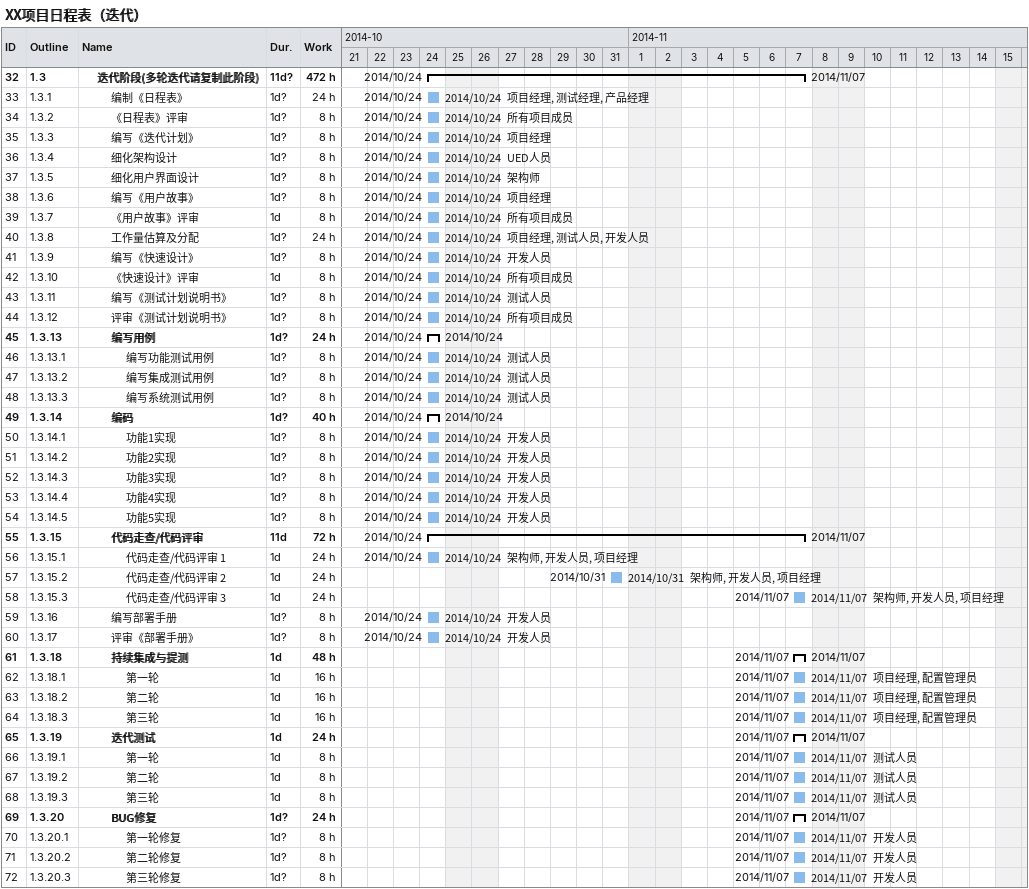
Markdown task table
XX项目日程表（迭代）

| ID | WBS | Task | Duration | Start | Finish | Resources | Work (h) |
|---|---|---|---|---|---|---|---|
| 32 | 1.3 | **迭代阶段(多轮迭代请复制此阶段)** | 11d? | 2014-10-24 | 2014-11-07 |  | 472 |
| 33 | 1.3.1 | 编制《日程表》 | 1d? | 2014-10-24 | 2014-10-24 | 项目经理, 测试经理, 产品经理 | 24 |
| 34 | 1.3.2 | 《日程表》评审 | 1d? | 2014-10-24 | 2014-10-24 | 所有项目成员 | 8 |
| 35 | 1.3.3 | 编写《迭代计划》 | 1d? | 2014-10-24 | 2014-10-24 | 项目经理 | 8 |
| 36 | 1.3.4 | 细化架构设计 | 1d? | 2014-10-24 | 2014-10-24 | UED人员 | 8 |
| 37 | 1.3.5 | 细化用户界面设计 | 1d? | 2014-10-24 | 2014-10-24 | 架构师 | 8 |
| 38 | 1.3.6 | 编写《用户故事》 | 1d? | 2014-10-24 | 2014-10-24 | 项目经理 | 8 |
| 39 | 1.3.7 | 《用户故事》评审 | 1d | 2014-10-24 | 2014-10-24 | 所有项目成员 | 8 |
| 40 | 1.3.8 | 工作量估算及分配 | 1d? | 2014-10-24 | 2014-10-24 | 项目经理, 测试人员, 开发人员 | 24 |
| 41 | 1.3.9 | 编写《快速设计》 | 1d? | 2014-10-24 | 2014-10-24 | 开发人员 | 8 |
| 42 | 1.3.10 | 《快速设计》评审 | 1d | 2014-10-24 | 2014-10-24 | 所有项目成员 | 8 |
| 43 | 1.3.11 | 编写《测试计划说明书》 | 1d? | 2014-10-24 | 2014-10-24 | 测试人员 | 8 |
| 44 | 1.3.12 | 评审《测试计划说明书》 | 1d? | 2014-10-24 | 2014-10-24 | 所有项目成员 | 8 |
| 45 | 1.3.13 | **编写用例** | 1d? | 2014-10-24 | 2014-10-24 |  | 24 |
| 46 | 1.3.13.1 | 编写功能测试用例 | 1d? | 2014-10-24 | 2014-10-24 | 测试人员 | 8 |
| 47 | 1.3.13.2 | 编写集成测试用例 | 1d? | 2014-10-24 | 2014-10-24 | 测试人员 | 8 |
| 48 | 1.3.13.3 | 编写系统测试用例 | 1d? | 2014-10-24 | 2014-10-24 | 测试人员 | 8 |
| 49 | 1.3.14 | **编码** | 1d? | 2014-10-24 | 2014-10-24 |  | 40 |
| 50 | 1.3.14.1 | 功能1实现 | 1d? | 2014-10-24 | 2014-10-24 | 开发人员 | 8 |
| 51 | 1.3.14.2 | 功能2实现 | 1d? | 2014-10-24 | 2014-10-24 | 开发人员 | 8 |
| 52 | 1.3.14.3 | 功能3实现 | 1d? | 2014-10-24 | 2014-10-24 | 开发人员 | 8 |
| 53 | 1.3.14.4 | 功能4实现 | 1d? | 2014-10-24 | 2014-10-24 | 开发人员 | 8 |
| 54 | 1.3.14.5 | 功能5实现 | 1d? | 2014-10-24 | 2014-10-24 | 开发人员 | 8 |
| 55 | 1.3.15 | **代码走查/代码评审** | 11d | 2014-10-24 | 2014-11-07 |  | 72 |
| 56 | 1.3.15.1 | 代码走查/代码评审 1 | 1d | 2014-10-24 | 2014-10-24 | 架构师, 开发人员, 项目经理 | 24 |
| 57 | 1.3.15.2 | 代码走查/代码评审 2 | 1d | 2014-10-31 | 2014-10-31 | 架构师, 开发人员, 项目经理 | 24 |
| 58 | 1.3.15.3 | 代码走查/代码评审 3 | 1d | 2014-11-07 | 2014-11-07 | 架构师, 开发人员, 项目经理 | 24 |
| 59 | 1.3.16 | 编写部署手册 | 1d? | 2014-10-24 | 2014-10-24 | 开发人员 | 8 |
| 60 | 1.3.17 | 评审《部署手册》 | 1d? | 2014-10-24 | 2014-10-24 | 开发人员 | 8 |
| 61 | 1.3.18 | **持续集成与提测** | 1d | 2014-11-07 | 2014-11-07 |  | 48 |
| 62 | 1.3.18.1 | 第一轮 | 1d | 2014-11-07 | 2014-11-07 | 项目经理, 配置管理员 | 16 |
| 63 | 1.3.18.2 | 第二轮 | 1d | 2014-11-07 | 2014-11-07 | 项目经理, 配置管理员 | 16 |
| 64 | 1.3.18.3 | 第三轮 | 1d | 2014-11-07 | 2014-11-07 | 项目经理, 配置管理员 | 16 |
| 65 | 1.3.19 | **迭代测试** | 1d | 2014-11-07 | 2014-11-07 |  | 24 |
| 66 | 1.3.19.1 | 第一轮 | 1d | 2014-11-07 | 2014-11-07 | 测试人员 | 8 |
| 67 | 1.3.19.2 | 第二轮 | 1d | 2014-11-07 | 2014-11-07 | 测试人员 | 8 |
| 68 | 1.3.19.3 | 第三轮 | 1d | 2014-11-07 | 2014-11-07 | 测试人员 | 8 |
| 69 | 1.3.20 | **BUG修复** | 1d? | 2014-11-07 | 2014-11-07 |  | 24 |
| 70 | 1.3.20.1 | 第一轮修复 | 1d? | 2014-11-07 | 2014-11-07 | 开发人员 | 8 |
| 71 | 1.3.20.2 | 第二轮修复 | 1d? | 2014-11-07 | 2014-11-07 | 开发人员 | 8 |
| 72 | 1.3.20.3 | 第三轮修复 | 1d? | 2014-11-07 | 2014-11-07 | 开发人员 | 8 |
